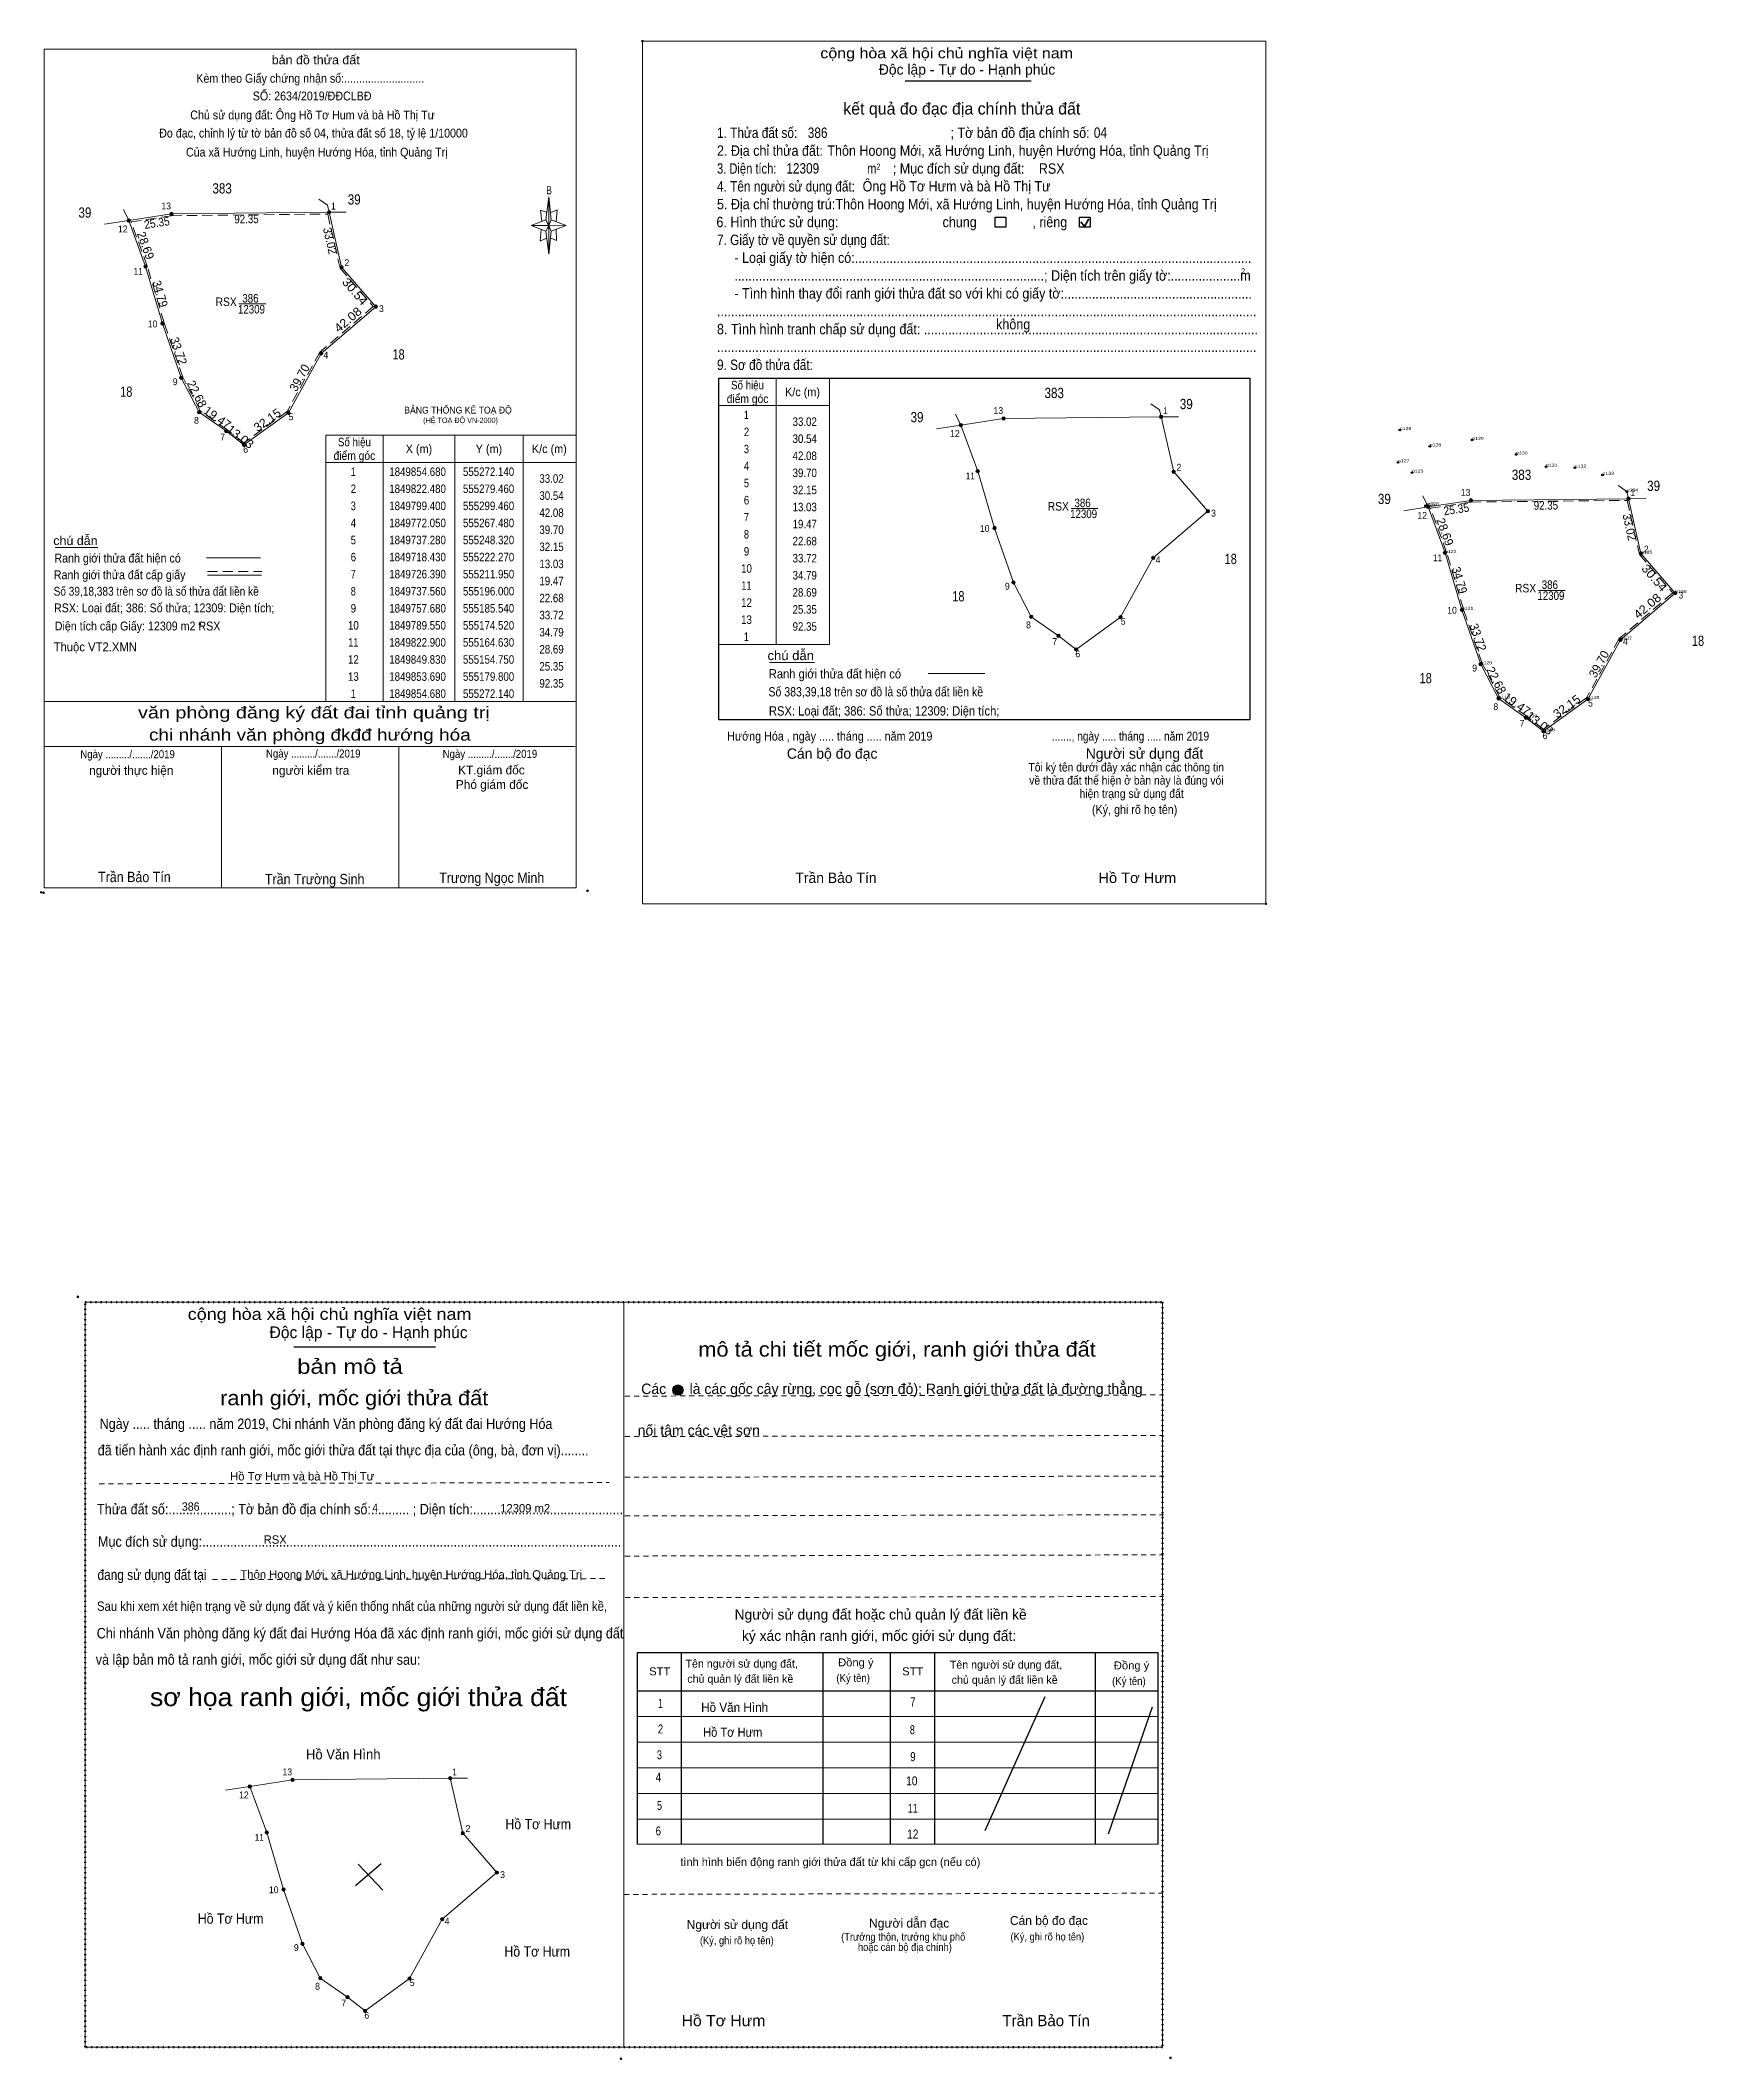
# Model space of a CAD drawing. Header units: metres. Extents: x 554342 to 555316, y 1848940 to 1850123.
import ezdxf
from ezdxf.enums import TextEntityAlignment as Align

# ---------------------------------------------------------------- set-up
doc = ezdxf.new("R2010")
doc.units = ezdxf.units.M
doc.header["$LTSCALE"] = 2
doc.header["$PDMODE"] = 32
doc.header["$PDSIZE"] = 1
for name, pattern in [('DOTTED', [1.5, 0.3, -1.2]), ('MEDIUM_DASHED', [4.5, 3, -1.5]), ('SHORT_DASHED', [2.7, 1.5, -1.2])]:
    doc.linetypes.add(name, pattern=pattern)
for name, color, linetype, lineweight in [('1', 7, 'SHORT_DASHED', 13), ('10', 7, 'Continuous', 13), ('13', 7, 'Continuous', 13), ('2', 7, 'Continuous', 13), ('63', 7, 'Continuous', 13)]:
    doc.layers.add(name, color=color, linetype=linetype, lineweight=lineweight)
for name, color, linetype in [('12', 7, 'Continuous'), ('16', 7, 'Continuous'), ('7', 7, 'Continuous')]:
    doc.layers.add(name, color=color, linetype=linetype)

msp = doc.modelspace()

# ---------------------------------------------------------------- hatches: boundary and pattern name
at = {"layer": '13'}
for points in [[(554394.413, 1850017.595, 1), (554392.413, 1850017.595, 1)], [(554419.463, 1850021.455, 1), (554417.463, 1850021.455, 1)], [(554511.803, 1850022.445, 1), (554509.803, 1850022.445, 1)], [(554404.293, 1849990.665, 1), (554402.293, 1849990.665, 1)], [(554519.123, 1849990.245, 1), (554517.123, 1849990.245, 1)], [(554539.123, 1849967.165, 1), (554537.123, 1849967.165, 1)], [(554414.183, 1849957.315, 1), (554412.183, 1849957.315, 1)], [(554507.143, 1849939.815, 1), (554505.143, 1849939.815, 1)], [(554425.203, 1849925.445, 1), (554423.203, 1849925.445, 1)], [(554435.663, 1849905.325, 1), (554433.663, 1849905.325, 1)], [(554487.983, 1849905.045, 1), (554485.983, 1849905.045, 1)], [(554451.613, 1849894.155, 1), (554449.613, 1849894.155, 1)], [(554881.952, 1849897.77, 1), (554879.952, 1849897.77, 1)], [(554907.002, 1849901.63, 1), (554905.002, 1849901.63, 1)], [(554999.342, 1849902.62, 1), (554997.342, 1849902.62, 1)], [(554461.933, 1849886.195, 1), (554459.933, 1849886.195, 1)], [(554891.832, 1849870.84, 1), (554889.832, 1849870.84, 1)], [(555006.662, 1849870.42, 1), (555004.662, 1849870.42, 1)], [(555026.662, 1849847.34, 1), (555024.662, 1849847.34, 1)], [(555155.75, 1849849.83, 1), (555153.75, 1849849.83, 1)], [(555180.8, 1849853.69, 1), (555178.8, 1849853.69, 1)], [(555273.14, 1849854.68, 1), (555271.14, 1849854.68, 1)], [(554901.722, 1849837.49, 1), (554899.722, 1849837.49, 1)], [(555165.63, 1849822.9, 1), (555163.63, 1849822.9, 1)], [(555280.46, 1849822.48, 1), (555278.46, 1849822.48, 1)], [(554994.682, 1849819.99, 1), (554992.682, 1849819.99, 1)], [(554912.742, 1849805.62, 1), (554910.742, 1849805.62, 1)], [(555300.46, 1849799.4, 1), (555298.46, 1849799.4, 1)], [(555175.52, 1849789.55, 1), (555173.52, 1849789.55, 1)], [(554923.202, 1849785.5, 1), (554921.202, 1849785.5, 1)], [(554975.522, 1849785.22, 1), (554973.522, 1849785.22, 1)], [(554939.152, 1849774.33, 1), (554937.152, 1849774.33, 1)], [(554949.472, 1849766.37, 1), (554947.472, 1849766.37, 1)], [(555268.48, 1849772.05, 1), (555266.48, 1849772.05, 1)], [(555186.54, 1849757.68, 1), (555184.54, 1849757.68, 1)], [(555197, 1849737.56, 1), (555195, 1849737.56, 1)], [(555249.32, 1849737.28, 1), (555247.32, 1849737.28, 1)], [(555212.95, 1849726.39, 1), (555210.95, 1849726.39, 1)], [(555223.27, 1849718.43, 1), (555221.27, 1849718.43, 1)], [(554490.442, 1849104.13, 1), (554488.442, 1849104.13, 1)], [(554582.782, 1849105.12, 1), (554580.782, 1849105.12, 1)], [(554465.392, 1849100.27, 1), (554463.392, 1849100.27, 1)], [(554475.272, 1849073.34, 1), (554473.272, 1849073.34, 1)], [(554590.102, 1849072.92, 1), (554588.102, 1849072.92, 1)], [(554610.102, 1849049.84, 1), (554608.102, 1849049.84, 1)], [(554485.162, 1849039.99, 1), (554483.162, 1849039.99, 1)], [(554578.122, 1849022.49, 1), (554576.122, 1849022.49, 1)], [(554496.182, 1849008.12, 1), (554494.182, 1849008.12, 1)], [(554506.642, 1848988, 1), (554504.642, 1848988, 1)], [(554558.962, 1848987.72, 1), (554556.962, 1848987.72, 1)], [(554522.592, 1848976.83, 1), (554520.592, 1848976.83, 1)], [(554532.912, 1848968.87, 1), (554530.912, 1848968.87, 1)]]:
    msp.add_hatch(color=256, dxfattribs=at).paths.add_polyline_path(points)
at = {"layer": '63'}
msp.add_hatch(color=256, dxfattribs=at).paths.add_polyline_path([(554718.17, 1849332.495, 1), (554712.17, 1849332.495, 1)])

# ---------------------------------------------------------------- linework, layer by layer
at = {"layer": '1'}
for p, q in [((554684.06, 1849328.96), (554999.64, 1849329.64)), ((554684.1, 1849305.22), (554999.66, 1849305.92)), ((554684.12, 1849281.4), (554999.7, 1849282.1)), ((554376.18, 1849277.62), (554674.82, 1849278.28)), ((554684.16, 1849258.76), (554999.72, 1849259.44)), ((554684.18, 1849235.26), (554999.76, 1849235.96)), ((554442.5, 1849221.52), (554674.58, 1849222.04)), ((554684.22, 1849210.9), (554999.78, 1849211.6)), ((554683.62, 1849037.06), (554999.18, 1849037.74))]:
    msp.add_line(p, q, dxfattribs=at)
at = {"layer": '1', "linetype": 'MEDIUM_DASHED'}
for points in [[(554510, 1850021.43), (554517.2, 1849989.77), (554536.71, 1849967.27), (554505.35, 1849940.45), (554486.21, 1849905.72), (554460.95, 1849887.44), (554451.2, 1849894.96), (554435.43, 1849906), (554425.12, 1849925.84), (554414.13, 1849957.62), (554404.24, 1849990.97), (554394.77, 1850016.79), (554418.54, 1850020.45)], [(555271.34, 1849853.67), (555278.54, 1849822.01), (555298.05, 1849799.51), (555266.69, 1849772.69), (555247.55, 1849737.96), (555222.29, 1849719.68), (555212.54, 1849727.2), (555196.77, 1849738.24), (555186.46, 1849758.08), (555175.47, 1849789.86), (555165.58, 1849823.21), (555156.11, 1849849.03), (555179.88, 1849852.69)]]:
    msp.add_lwpolyline(points, close=True, dxfattribs=at)
at = {"layer": '1', "linetype": 'DOTTED', "lineweight": 53}
msp.add_lwpolyline([(554367.96, 1849383.98), (554999.06, 1849383.98), (554999.06, 1848947.5), (554367.96, 1848947.5)], close=True, dxfattribs=at)
at = {"layer": '10'}
for p, q in [((554393.41, 1850017.59), (554379.2, 1850015.4)), ((554510.8, 1850022.44), (554520.87, 1850022.46)), ((554880.95, 1849897.77), (554866.74, 1849895.58)), ((554998.34, 1849902.62), (555008.41, 1849902.64)), ((555154.75, 1849849.83), (555140.54, 1849847.64)), ((555272.14, 1849854.68), (555282.21, 1849854.7)), ((554581.78, 1849105.12), (554591.85, 1849105.14)), ((554464.39, 1849100.27), (554450.18, 1849098.08))]:
    msp.add_line(p, q, dxfattribs=at)
for points in [[(554504.73, 1850030.11), (554509.85, 1850026.61), (554510.8, 1850022.44), (554418.46, 1850021.45), (554393.41, 1850017.59), (554390.37, 1850024.04)], [(554393.41, 1850017.59), (554403.29, 1849990.66), (554413.18, 1849957.31), (554424.2, 1849925.44), (554434.66, 1849905.32), (554450.61, 1849894.15), (554460.93, 1849886.19), (554486.98, 1849905.04), (554506.14, 1849939.81), (554538.12, 1849967.16), (554518.12, 1849990.24), (554510.8, 1850022.44)], [(554992.27, 1849910.29), (554997.39, 1849906.79), (554998.34, 1849902.62), (554906, 1849901.63), (554880.95, 1849897.77), (554877.91, 1849904.22)], [(554880.95, 1849897.77), (554890.83, 1849870.84), (554900.72, 1849837.49), (554911.74, 1849805.62), (554922.2, 1849785.5), (554938.15, 1849774.33), (554948.47, 1849766.37), (554974.52, 1849785.22), (554993.68, 1849819.99), (555025.66, 1849847.34), (555005.66, 1849870.42), (554998.34, 1849902.62)], [(555266.07, 1849862.35), (555271.19, 1849858.85), (555272.14, 1849854.68), (555179.8, 1849853.69), (555154.75, 1849849.83), (555151.71, 1849856.28)], [(555154.75, 1849849.83), (555164.63, 1849822.9), (555174.52, 1849789.55), (555185.54, 1849757.68), (555196, 1849737.56), (555211.95, 1849726.39), (555222.27, 1849718.43), (555248.32, 1849737.28), (555267.48, 1849772.05), (555299.46, 1849799.4), (555279.46, 1849822.48), (555272.14, 1849854.68)], [(554581.78, 1849105.12), (554489.44, 1849104.13), (554464.39, 1849100.27)], [(554464.39, 1849100.27), (554474.27, 1849073.34), (554484.16, 1849039.99), (554495.18, 1849008.12), (554505.64, 1848988), (554521.59, 1848976.83), (554531.91, 1848968.87), (554557.96, 1848987.72), (554577.12, 1849022.49), (554609.1, 1849049.84), (554589.1, 1849072.92), (554581.78, 1849105.12)]]:
    msp.add_lwpolyline(points, dxfattribs=at)
at = {"layer": '13'}
for p, q in [((554458.02, 1849968.74), (554473.71, 1849968.74)), ((554945.56, 1849848.92), (554961.25, 1849848.92)), ((555219.36, 1849800.98), (555235.05, 1849800.98))]:
    msp.add_line(p, q, dxfattribs=at)
for centre in [(554393.413, 1850017.595), (554418.463, 1850021.455), (554510.803, 1850022.445), (554403.293, 1849990.665), (554518.123, 1849990.245), (554538.123, 1849967.165), (554413.183, 1849957.315), (554506.143, 1849939.815), (554424.203, 1849925.445), (554434.663, 1849905.325), (554486.983, 1849905.045), (554450.613, 1849894.155), (554880.952, 1849897.77), (554906.002, 1849901.63), (554998.342, 1849902.62), (554460.933, 1849886.195), (554890.832, 1849870.84), (555005.662, 1849870.42), (555025.662, 1849847.34), (555154.75, 1849849.83), (555179.8, 1849853.69), (555272.14, 1849854.68), (554900.722, 1849837.49), (555164.63, 1849822.9), (555279.46, 1849822.48), (554993.682, 1849819.99), (554911.742, 1849805.62), (555299.46, 1849799.4), (555174.52, 1849789.55), (554922.202, 1849785.5), (554974.522, 1849785.22), (554938.152, 1849774.33), (554948.472, 1849766.37), (555267.48, 1849772.05), (555185.54, 1849757.68), (555196, 1849737.56), (555248.32, 1849737.28), (555211.95, 1849726.39), (555222.27, 1849718.43), (554489.442, 1849104.13), (554581.782, 1849105.12), (554464.392, 1849100.27), (554474.272, 1849073.34), (554589.102, 1849072.92), (554609.102, 1849049.84), (554484.162, 1849039.99), (554577.122, 1849022.49), (554495.182, 1849008.12), (554505.642, 1848988), (554557.962, 1848987.72), (554521.592, 1848976.83), (554531.912, 1848968.87)]:
    msp.add_circle(centre, 1, dxfattribs=at)
at = {"layer": '2', "lineweight": 25}
for p, q in [((554848.28, 1850099.47), (554922.15, 1850099.47)), ((554739.2, 1849925.23), (555050.22, 1849925.23)), ((555050.22, 1849925.23), (555050.22, 1849725.03)), ((554490.24, 1849357.78), (554573.2, 1849357.78)), ((554717.15, 1849178.63), (554717.15, 1849066.55)), ((554800.18, 1849178.63), (554800.18, 1849066.55)), ((554839.47, 1849178.63), (554839.47, 1849066.55)), ((554865.46, 1849178.63), (554865.46, 1849066.55)), ((554959.68, 1849178.33), (554959.68, 1849066.55)), ((554691.33, 1849156.35), (554996.56, 1849156.35)), ((554541.38, 1849055.01), (554526.28, 1849041.98)), ((554527.76, 1849054.71), (554542.26, 1849039.61))]:
    msp.add_line(p, q, dxfattribs=at)
at = {"layer": '2'}
for p, q in [((554637.89, 1850018.08), (554639.61, 1850031.58)), ((554637.89, 1850011.48), (554629.21, 1850014.62)), ((554640.99, 1850018.08), (554649.67, 1850014.62)), ((554643.77, 1850012.54), (554644.11, 1850005.94)), ((554640.99, 1850011.48), (554639.61, 1849997.98)), ((554644.11, 1850005.94), (554640.65, 1850007.32)), ((554772.8, 1849769.23), (554772.8, 1849925.23)), ((554350.29, 1849826.1), (554375.39, 1849826.1)), ((554438.99, 1849820.06), (554470.67, 1849820.06)), ((554439.49, 1849809.9), (554471.15, 1849809.9)), ((554768.84, 1849758.64), (554795.12, 1849758.64)), ((554861.76, 1849752.32), (554894.94, 1849752.32)), ((554343.79, 1849735.88), (554655.65, 1849735.88)), ((554343.79, 1849709.54), (554654.95, 1849709.54)), ((554343.79, 1849709.54), (554654.95, 1849709.54)), ((554343.79, 1849709.54), (554654.95, 1849709.54)), ((554447.75, 1849626.74), (554447.75, 1849709.54)), ((554551.69, 1849626.74), (554551.69, 1849709.54)), ((554691.33, 1849141.3), (554996.56, 1849141.3)), ((554691.33, 1849126.25), (554996.56, 1849126.25)), ((554691.33, 1849111.2), (554996.56, 1849111.2)), ((554691.33, 1849096.15), (554996.56, 1849096.15)), ((554691.33, 1849081.1), (554996.56, 1849081.1)), ((554691.33, 1849066.55), (554996.56, 1849066.55))]:
    msp.add_line(p, q, dxfattribs=at)
at = {"layer": '2', "lineweight": 35}
for p, q in [((554951.32, 1850016.89), (554953.39, 1850014.19)), ((554953.39, 1850014.19), (554955.93, 1850018.71))]:
    msp.add_line(p, q, dxfattribs=at)
at = {"layer": '2', "linetype": 'MEDIUM_DASHED'}
msp.add_line((554439.49, 1849812.08), (554471.35, 1849812.08), dxfattribs=at)
at = {"layer": '2'}
for points in [[(554694.4, 1850122.65), (555059.73, 1850122.65), (555059.73, 1849617.35), (554694.4, 1849617.35)], [(554343.79, 1850118.08), (554655.65, 1850118.08), (554655.65, 1849626.74), (554343.79, 1849626.74)], [(554639.61, 1850031.58), (554640.99, 1850018.08), (554639.61, 1850014.62)], [(554639.61, 1850014.62), (554629.21, 1850014.62), (554637.89, 1850018.08), (554640.99, 1850011.48), (554649.67, 1850014.62), (554639.61, 1850014.94)], [(554639.61, 1850014.62), (554639.61, 1849997.98), (554637.89, 1850011.48)]]:
    msp.add_lwpolyline(points, close=True, dxfattribs=at)
for points in [[(554639.61, 1850014.62), (554637.89, 1850018.08), (554629.21, 1850014.62)], [(554635.11, 1850012.54), (554634.41, 1850005.6), (554638.21, 1850007.32)], [(554638.57, 1850022.24), (554634.75, 1850023.62), (554635.45, 1850017.02)], [(554639.61, 1850014.62), (554640.99, 1850011.48), (554649.67, 1850014.62)], [(554640.65, 1850022.24), (554644.45, 1850023.96), (554643.77, 1850017.02)], [(554655.65, 1849626.74), (554343.79, 1849626.74), (554343.79, 1849709.54)], [(554367.96, 1848947.51), (554367.95, 1848947.51), (554367.95, 1849383.97), (554683.51, 1849383.97), (554683.51, 1849383.96)], [(554683.51, 1849383.96), (554683.51, 1848947.51), (554367.96, 1848947.51)], [(554683.52, 1849383.96), (554999.08, 1849383.96), (554999.08, 1848947.5), (554999.07, 1848947.5)], [(554999.07, 1848947.5), (554683.52, 1848947.5), (554683.52, 1849383.96)], [(554683.52, 1849383.96), (554999.08, 1849383.96), (554999.08, 1848947.5)], [(554999.07, 1848947.5), (554683.52, 1848947.5), (554683.52, 1849383.96)]]:
    msp.add_lwpolyline(points, dxfattribs=at)
at = {"layer": '2', "lineweight": 25}
for points in [[(554901.14, 1850019.59), (554907.41, 1850019.59), (554907.41, 1850013.74), (554901.14, 1850013.74)], [(554950.5, 1850019.59), (554956.78, 1850019.59), (554956.78, 1850013.74), (554950.5, 1850013.74)]]:
    msp.add_lwpolyline(points, close=True, dxfattribs=at)
for points in [[(555050.22, 1849725.03), (554739.2, 1849725.03), (554739.2, 1849925.23)], [(554996.56, 1849066.55), (554996.56, 1849178.63), (554691.33, 1849178.63), (554691.33, 1849066.55)]]:
    msp.add_lwpolyline(points, dxfattribs=at)
at = {"layer": '2'}
for p in [(554694.4, 1850122.65), (554435.13, 1849781.13), (554342.15, 1849624.06), (554343.55, 1849623.82), (554662.25, 1849625), (555059.73, 1849617.35), (554363.65, 1849387.11), (554681.82, 1848940.77), (555003.77, 1848941.3)]:
    msp.add_point(p, dxfattribs=at)
at = {"layer": '63'}
for p, q in [((554542.45, 1849891.88), (554542.45, 1849735.88)), ((554584.45, 1849891.88), (554584.45, 1849735.88)), ((554624.45, 1849891.88), (554624.45, 1849735.88)), ((554508.85, 1849875.88), (554655.65, 1849875.88))]:
    msp.add_line(p, q, dxfattribs=at)
at = {"layer": '63', "lineweight": 25}
for p, q in [((554930.16, 1849152.72), (554894.94, 1849074.32)), ((554993.14, 1849146.76), (554967.35, 1849072.33))]:
    msp.add_line(p, q, dxfattribs=at)
at = {"layer": '63'}
for points in [[(554772.8, 1849769.23), (554739.2, 1849769.23), (554739.2, 1849925.23), (554772.8, 1849925.23)], [(554772.8, 1849925.23), (554804, 1849925.23), (554804, 1849769.23), (554772.8, 1849769.23)], [(554739.2, 1849909.23), (554772.8, 1849909.23), (554804, 1849909.23)]]:
    msp.add_lwpolyline(points, dxfattribs=at)
msp.add_lwpolyline([(554508.85, 1849891.88), (554655.65, 1849891.88), (554655.65, 1849735.88), (554508.85, 1849735.88)], close=True, dxfattribs=at)
at = {"layer": '63', "lineweight": 25}
msp.add_circle((554715.17, 1849332.495), 3, dxfattribs=at)
at = {"layer": '7'}
for p in [(555138.16, 1849894.92), (555155.69, 1849885.32), (555180.6, 1849889.09), (555137.06, 1849875.91), (555206.31, 1849880.58), (555223.84, 1849873.43), (555240.71, 1849872.84), (555145.3, 1849869.91), (555256.92, 1849868.62), (555271.19, 1849858.85), (555153.25, 1849850.48), (555154.42, 1849850.72), (555164.63, 1849822.9), (555279.46, 1849822.48), (555299.46, 1849799.4), (555174.52, 1849789.55), (555267.48, 1849772.05), (555185.54, 1849757.68), (555196, 1849737.56), (555248.32, 1849737.28), (555211.95, 1849726.39), (555222.27, 1849718.43)]:
    msp.add_point(p, dxfattribs=at)

# ---------------------------------------------------------------- texts
at = {"layer": '1'}
for s, height, width, p in [('39', 6, 0.85, (554367.75, 1850019.29)), ('39', 6, 0.85, (554525.52, 1850026.97)), ('12309', 5, 0.85, (554465.33, 1849963.14)), ('18', 6, 0.8, (554551.52, 1849936.21)), ('18', 6, 0.8, (554391.98, 1849914.34)), ('39', 6, 0.85, (555013.06, 1849907.14)), ('39', 6, 0.85, (554855.29, 1849899.46)), ('39', 6, 0.85, (555286.86, 1849859.21)), ('12309', 5, 0.85, (554952.87, 1849843.31)), ('39', 6, 0.85, (555129.09, 1849851.53)), ('18', 6, 0.8, (555039.06, 1849816.38)), ('18', 6, 0.8, (554879.52, 1849794.51)), ('12309', 5, 0.85, (555226.67, 1849795.38)), ('18', 6, 0.8, (555312.86, 1849768.45)), ('18', 6, 0.8, (555153.32, 1849746.58))]:
    msp.add_text(s, height=height, dxfattribs=dict(at, width=width)).set_placement(p, align=Align.CENTER)
at = {"layer": '10'}
for s, width, p in [('Hồ Văn Hình', 0.95, (554748.425, 1849143.93)), ('Hồ Tơ Hưm', 0.9, (554747.29, 1849129.38))]:
    msp.add_text(s, height=5.4, dxfattribs=dict(at, width=width)).set_placement(p, align=Align.CENTER)
at = {"layer": '12', "width": 1.25}
for s, p in [('p126', (555138.16, 1849894.92)), ('p128', (555155.69, 1849885.32)), ('p129', (555180.6, 1849889.09)), ('p130', (555206.31, 1849880.58)), ('p127', (555137.06, 1849875.91)), ('p125', (555145.3, 1849869.91)), ('p131', (555223.84, 1849873.43)), ('p132', (555240.71, 1849872.84)), ('p133', (555256.92, 1849868.62)), ('p134', (555271.19, 1849858.85)), ('p124', (555153.25, 1849850.48)), ('p123', (555154.42, 1849850.72)), ('p122', (555164.63, 1849822.9)), ('p135', (555279.46, 1849822.48)), ('p136', (555299.46, 1849799.4)), ('p121', (555174.52, 1849789.55)), ('p137', (555267.48, 1849772.05)), ('p120', (555185.54, 1849757.68)), ('p119', (555196, 1849737.56)), ('p138', (555248.32, 1849737.28)), ('p139', (555211.95, 1849726.39)), ('p118', (555222.27, 1849718.43))]:
    msp.add_text(s, height=1.8, dxfattribs=at).set_placement(p)
at = {"layer": '13'}
for s, height, width, p in [('383', 6, 0.85, (554448.125, 1850033.45)), ('RSX', 5, 0.9, (554450.51, 1849967.53)), ('386', 5, 0.85, (554464.73, 1849969.56)), ('383', 6, 0.85, (554935.665, 1849913.62)), ('383', 6, 0.85, (555209.465, 1849865.69)), ('RSX', 5, 0.9, (554938.05, 1849847.7)), ('386', 5, 0.85, (554952.27, 1849849.73)), ('RSX', 5, 0.9, (555211.85, 1849799.77)), ('386', 5, 0.85, (555226.07, 1849801.8)), ('Hồ Văn Hình', 6, 0.95, (554519.11, 1849116.12)), ('Hồ Tơ Hưm', 6, 0.9, (554633.345, 1849075.26)), ('Hồ Tơ Hưm', 6, 0.9, (554453.105, 1849019.87)), ('Hồ Tơ Hưm', 6, 0.9, (554632.755, 1849000.63))]:
    msp.add_text(s, height=height, dxfattribs=dict(at, width=width)).set_placement(p, align=Align.CENTER)
at = {"layer": '16'}
for s, height, width, p in [('Ngày ..... tháng ..... năm 2019, Chi nhánh Văn phòng đăng ký đất đai Hướng Hóa', 6.12, 0.9, (554376.38, 1849309.7)), (' đã tiến hành xác định ranh giới, mốc giới thửa đất tại thực địa của (ông, bà, đơn vị)........', 6.12, 0.9, (554373.2, 1849294.22)), ('Thửa đất số:..................; Tờ bản đồ địa chính số:........... ; Diện tích:...........................................', 6.12, 0.9, (554374.86, 1849259.68)), ('Mục đích sử dụng:........................................................................................................................', 6.12, 0.9, (554375.42, 1849240.7)), ('đang sử dụng đất tại', 6.12, 0.85, (554375.12, 1849221.26)), ('Sau khi xem xét hiện trạng về sử dụng đất và ý kiến thống nhất của những người sử dụng đất liền kề,', 5.508, 0.9, (554374.82, 1849203.16)), ('Chi nhánh Văn phòng đăng ký đất đai Hướng Hóa đã xác định ranh giới, mốc giới sử dụng đất', 6.12, 0.9, (554374.68, 1849187)), (' và lập bản mô tả ranh giới, mốc giới sử dụng đất như sau:', 6.12, 0.9, (554372.04, 1849171.58))]:
    msp.add_text(s, height=height, dxfattribs=dict(at, width=width)).set_placement(p)
at = {"layer": '2'}
for s, height, width, p in [('cộng hòa xã hội chủ nghĩa việt nam', 6.098, 1.15, (554798.62, 1850112.66)), ('1. Thửa đất số:', 6.098, 0.85, (554738.08, 1850066)), ('386', 6.1, 0.85, (554791.26, 1850066)), ('; Tờ bản đồ địa chính số:', 6.098, 0.9, (554874.9, 1850066)), ('04', 6.1, 0.85, (554958.88, 1850066.06)), ('2. Địa chỉ thửa đất:', 6.098, 0.9, (554738.08, 1850055.52)), ('Thôn Hoong Mới, xã Hướng Linh, huyện Hướng Hóa, tỉnh Quảng Trị', 6.1, 0.9, (554802.74, 1850055.52)), ('3. Diện tích:', 6.098, 0.8, (554738.08, 1850045.08)), ('12309', 6.1, 0.85, (554778.68, 1850045.12)), ('m', 6.098, 0.8, (554826.02, 1850045.08)), ('2', 3.484, 0.8, (554831.48, 1850047.5)), ('; Mục đích sử dụng đất:', 6.098, 0.9, (554841.1, 1850045.08)), ('RSX', 6.1, 0.9, (554926.64, 1850045.02)), ('4. Tên người sử dụng đất:', 6.098, 0.85, (554738.08, 1850034.62)), ('Ông Hồ Tơ Hưm và bà Hồ Thị Tư', 6.1, 0.9, (554823.4, 1850034.66)), ('5. Địa chỉ thường trú:', 6.098, 0.9, (554738.08, 1850024.18)), ('Thôn Hoong Mới, xã Hướng Linh, huyện Hướng Hóa, tỉnh Quảng Trị', 6.1, 0.9, (554807.48, 1850024.14)), ('6. Hình thức sử dụng:', 6.098, 0.9, (554737.74, 1850013.72)), ('chung                , riêng', 6.098, 0.9, (554870.26, 1850013.72)), ('7. Giấy tờ về quyền sử dụng đất:', 6.098, 0.85, (554738.08, 1850003.26)), ('     - Loại giấy tờ hiện có:..................................................................................................................', 6.098, 0.9, (554738.08, 1849992.8)), ('     .........................................................................................; Diện tích trên giấy tờ:....................m', 6.098, 0.9, (554738.08, 1849982.36)), ('2', 3.484, 0.8, (555045.12, 1849986.2)), ('     - Tình hình thay đổi ranh giới thửa đất so với khi có giấy tờ:......................................................', 6.098, 0.9, (554738.08, 1849971.9)), ('8. Tình hình tranh chấp sử dụng đất: ................................................................................................', 6.098, 0.9, (554738.08, 1849950.98)), ('...........................................................................................................................................................', 6.098, 0.9, (554738.08, 1849961.46)), ('không', 6.098, 0.9, (554901.62, 1849953.84)), ('9. Sơ đồ thửa đất:', 6.098, 0.85, (554738.08, 1849930.08)), ('...........................................................................................................................................................', 6.098, 0.9, (554738.08, 1849940.54)), ('BẢNG THỐNG KÊ TOẠ ĐỘ ', 3.985, 0.95, (554554.85, 1849904.56)), ('(HỆ TOẠ ĐỘ VN-2000)', 3.222, 0.9, (554565.93, 1849898.96)), ('chú dẫn', 5.197, 1.05, (554349.2, 1849827.5)), ('Ranh giới thửa đất cấp giấy', 5.197, 0.9, (554349.52, 1849807.5)), ('Ranh giới thửa đất hiện có ', 5.197, 0.9, (554349.88, 1849817.26)), ('Số 39,18,383 trên sơ đồ là số thửa đất liền kề', 5.2, 0.85, (554349.4, 1849797.84)), ('RSX: Loại đất; 386: Số thửa; 12309: Diện tích;', 5.2, 0.9, (554349.62, 1849788.1)), ('Diện tích cấp Giấy: 12309 m2 RSX', 5.2, 0.9, (554350.08, 1849777.48)), ('Thuộc VT2.XMN', 5.2, 0.95, (554349.4, 1849765.26)), ('chú dẫn', 5.445, 1.05, (554767.69, 1849760.09)), ('Ranh giới thửa đất hiện có ', 5.445, 0.9, (554768.41, 1849749.37)), ('Số 383,39,18 trên sơ đồ là số thửa đất liền kề', 5.44, 0.85, (554768.23, 1849738.83)), ('RSX: Loại đất; 386: Số thửa; 12309: Diện tích;', 5.44, 0.9, (554768.49, 1849727.65)), ('Hướng Hóa , ngày ..... tháng ..... năm 2019', 5.227, 0.9, (554744.04, 1849712.96)), ('......., ngày ..... tháng ..... năm 2019', 5.227, 0.85, (554934.28, 1849712.96)), ('(Ký, ghi rõ họ tên)', 5.227, 0.9, (554957.78, 1849669.96)), ('Hồ Tơ Hưm', 6.1, 1.05, (554961.56, 1849629.52)), ('cộng hòa xã hội chủ nghĩa việt nam', 6.847, 1.15, (554427.98, 1849373.62)), ('386', 4.92, 0.95, (554424.51, 1849261.8)), ('4', 4.92, 0.9, (554536.16, 1849261.06)), ('Đồng ý', 4.666, 1.05, (554809.04, 1849170.64)), ('Đồng ý', 4.666, 1.05, (554970.6, 1849168.88)), ('STT', 4.666, 1.05, (554698.32, 1849165.4)), ('(Ký tên)', 4.666, 0.9, (554808.02, 1849161.5)), ('STT', 4.666, 1.05, (554846.58, 1849165.4)), ('(Ký tên)', 4.666, 0.9, (554969.58, 1849159.72)), ('(Ký, ghi rõ họ tên)', 4.515, 0.9, (554728.08, 1849007.84)), ('(Ký, ghi rõ họ tên)', 4.515, 0.9, (554910.06, 1849010.06)), ('Hồ Tơ Hưm', 6.562, 1.05, (554717.35, 1848959.86))]:
    msp.add_text(s, height=height, dxfattribs=dict(at, width=width)).set_placement(p)
for s, height, width, p in [('bản đồ thửa đất', 5.197, 1.05, (554502.98, 1850109.14)), ('Kèm theo Giấy chứng nhận số:...........................', 5.197, 0.9, (554499.78, 1850098.34)), ('Chủ sử dụng đất: Ông Hồ Tơ Hum và bà Hồ Thị Tư', 5.2, 0.9, (554501.1, 1850076.86)), ('SỐ: 2634/2019/ĐĐCLBĐ', 5.2, 0.9, (554500.885, 1850087.98)), ('Đo đạc, chỉnh lý từ tờ bản đồ số 04, thửa đất số 18, tỷ lệ 1/10000 ', 5.2, 0.9, (554502.545, 1850066.24)), ('Của xã Hướng Linh, huyện Hướng Hóa, tỉnh Quảng Trị', 5.2, 0.9, (554503.6, 1850055.1)), ('B', 4.773, 0.75, (554639.69, 1850032.96)), ('văn phòng đăng ký đất đai tỉnh quảng trị', 6.93, 1.25, (554501.92, 1849725.96)), ('chi nhánh văn phòng đkđđ hướng hóa', 6.93, 1.2, (554499.54, 1849712.94)), ('Ngày ........./......./2019', 4.678, 0.9, (554392.73, 1849702.66)), ('Ngày ........./......./2019', 4.678, 0.9, (554501.53, 1849703.04)), ('Ngày ........./......./2019', 4.678, 0.9, (554605.05, 1849702.86)), ('Tôi ký tên dưới đây xác nhận các thông tin', 5.038, 0.9, (554977.84, 1849694.86)), ('về thửa đất thể hiện ở bản này là đúng vói', 5.038, 0.9, (554977.96, 1849687.16)), ('hiện trạng sử dụng đất', 5.038, 0.9, (554981.02, 1849679.42)), ('Trần Bảo Tín', 6.06, 0.9, (554396.73, 1849630.06)), ('Trần Trường Sinh', 6.06, 0.9, (554502.37, 1849628.82)), ('Trương Ngọc Minh', 6.06, 0.9, (554606.11, 1849629.6)), ('bản mô tả', 8.669, 1.2, (554523.07, 1849342)), ('mô tả chi tiết mốc giới, ranh giới thửa đất', 8.668, 1.1, (554843.595, 1849352.08)), ('ranh giới, mốc giới thửa đất', 8.669, 1.1, (554525.52, 1849323.58)), ('sơ họa ranh giới, mốc giới thửa đất', 10.58, 1.1, (554528.04, 1849147.36)), ('1', 5.268, 0.7, (554704.935, 1849146.34)), ('7', 5.28, 0.75, (554852.85, 1849147.12)), ('2', 5.268, 0.8, (554704.97, 1849131.32)), ('8', 5.28, 0.75, (554852.55, 1849130.86)), ('3', 5.268, 0.75, (554704.365, 1849116.2)), ('9', 5.28, 0.8, (554852.845, 1849115.14)), ('4', 5.268, 0.8, (554703.785, 1849103.06)), ('10', 5.28, 0.85, (554852.22, 1849100.9)), ('5', 5.268, 0.75, (554704.405, 1849086.52)), ('11', 5.28, 0.75, (554852.78, 1849084.9)), ('6', 5.268, 0.8, (554703.71, 1849071.62)), ('12', 5.28, 0.85, (554852.765, 1849069.76)), ('(Trưởng thôn, trưởng khu phố', 4.515, 0.9, (554847.185, 1849009.96)), ('hoặc cán bộ địa chính)', 4.515, 0.9, (554848.185, 1849003.94))]:
    msp.add_text(s, height=height, dxfattribs=dict(at, width=width)).set_placement(p, align=Align.CENTER)
for s, height, p in [('Độc lập - Tự do - Hạnh phúc', 6.098, (554832.88, 1850103.06)), ('Cán bộ đo đạc', 6.098, (554779.04, 1849702.32)), ('Người sử dụng đất', 6.098, (554954.14, 1849702.32)), ('Trần Bảo Tín', 6.1, (554784, 1849629.52)), ('Độc lập - Tự do - Hạnh phúc', 6.847, (554475.92, 1849362.92)), ('Các      là các gốc cây rừng, cọc gỗ (sơn đỏ); Ranh giới thửa đất là đường thẳng ', 6.15, (554693.7, 1849330.15)), ('nối tâm các vệt sơn', 6.15, (554691.59, 1849305.82)), ('Hồ Tơ Hưm và bà Hồ Thị Tư', 4.92, (554452.84, 1849279.54)), ('12309 m2', 4.92, (554611.07, 1849260.81)), ('RSX', 4.92, (554472.47, 1849242.46)), ('Thôn Hoong Mới, xã Hướng Linh, huyện Hướng Hóa, tỉnh Quảng Trị', 4.92, (554458.86, 1849222.04)), ('Người sử dụng đất hoặc chủ quản lý đất liền kề ', 6.06, (554748.38, 1849198.06)), ('ký xác nhận ranh giới, mốc giới sử dụng đất:', 6.06, (554752.7, 1849185.58)), ('Tên người sử dụng đất,', 4.666, (554719.62, 1849169.92)), ('Tên người sử dụng đất,', 4.666, (554874.5, 1849169.32)), ('chủ quản lý đất liền kề', 4.666, (554720.7, 1849161.04)), ('chủ quản lý đất liền kề', 4.666, (554875.58, 1849160.44)), ('tình hình biến động ranh giới thửa đất từ khi cấp gcn (nếu có)', 4.816, (554716.62, 1849053.7)), ('Người sử dụng đất', 5.268, (554720.3, 1849016.74)), ('Người dẫn đạc', 5.28, (554827.14, 1849017.58)), ('Cán bộ đo đạc', 5.256, (554909.72, 1849019.14)), ('Trần Bảo Tín', 6.562, (554905.32, 1848959.86))]:
    msp.add_text(s, height=height, dxfattribs=at).set_placement(p)
for s, height, p in [('kết quả đo đạc địa chính thửa đất', 6.97, (554881.51, 1850079.72)), ('người thực hiện', 5.197, (554394.9, 1849692.9)), ('người kiểm tra', 5.197, (554500.1, 1849692.94)), ('KT.giám đốc', 5.2, (554605.91, 1849693.16)), ('Phó giám đốc', 5.2, (554606.31, 1849684.64))]:
    msp.add_text(s, height=height, dxfattribs=at).set_placement(p, align=Align.CENTER)
at = {"layer": '63'}
for s, height, width, p in [(' 13', 4, 0.95, (554418.18, 1850024.14)), (' 1', 4, 0.9, (554514.64, 1850024.06)), (' 12', 4, 0.95, (554392.76, 1850010.68)), (' 11', 4, 0.9, (554401.63, 1849985.83)), (' 2', 4, 0.95, (554522.62, 1849990.92)), (' 3', 4, 0.95, (554542.87, 1849963.99)), (' 10', 4, 0.95, (554410.22, 1849955.07)), (' 4', 4, 0.95, (554510.34, 1849936.77)), (' 9', 4, 0.95, (554422.05, 1849921.2)), (' 13', 4, 0.95, (554905.72, 1849904.31)), (' 1', 4, 0.9, (555002.18, 1849904.23)), (' 8', 4, 0.95, (554434.47, 1849898.57)), (' 5', 4, 0.95, (554489.93, 1849900.66)), ('33.02', 5, 0.85, (554796.59, 1849897.31)), (' 12', 4, 0.95, (554880.3, 1849890.85)), (' 7', 4, 0.95, (554449.85, 1849888.81)), (' 6', 4, 0.95, (554463.31, 1849881.57)), ('42.08', 5, 0.85, (554796.59, 1849877.31)), ('30.54', 5, 0.85, (554796.59, 1849887.31)), ('39.70', 5, 0.85, (554796.59, 1849867.31)), (' 2', 4, 0.95, (555010.16, 1849871.09)), ('33.02', 5, 0.85, (554648.25, 1849863.98)), ('30.54', 5, 0.85, (554648.25, 1849853.98)), ('32.15', 5, 0.85, (554796.59, 1849857.31)), (' 11', 4, 0.9, (554889.17, 1849866)), (' 13', 4, 0.95, (555179.52, 1849856.38)), (' 1', 4, 0.9, (555275.98, 1849856.3)), ('42.08', 5, 0.85, (554648.25, 1849843.98)), ('13.03', 5, 0.85, (554796.59, 1849847.31)), (' 3', 4, 0.95, (555030.41, 1849844.16)), (' 12', 4, 0.95, (555154.1, 1849842.92)), ('39.70', 5, 0.85, (554648.25, 1849833.98)), ('19.47', 5, 0.85, (554796.59, 1849837.31)), (' 10', 4, 0.95, (554897.76, 1849835.24)), ('32.15', 5, 0.85, (554648.25, 1849823.98)), ('22.68', 5, 0.85, (554796.59, 1849827.31)), (' 2', 4, 0.95, (555283.96, 1849823.16)), ('13.03', 5, 0.85, (554648.25, 1849813.98)), ('33.72', 5, 0.85, (554796.59, 1849817.31)), ('34.79', 5, 0.85, (554796.59, 1849807.31)), (' 4', 4, 0.95, (554997.88, 1849816.94)), (' 11', 4, 0.9, (555162.97, 1849818.07)), ('19.47', 5, 0.85, (554648.25, 1849803.98)), ('28.69', 5, 0.85, (554796.59, 1849797.31)), (' 9', 4, 0.95, (554909.59, 1849801.37)), (' 3', 4, 0.95, (555304.21, 1849796.23)), ('33.72', 5, 0.85, (554648.25, 1849783.98)), ('22.68', 5, 0.85, (554648.25, 1849793.98)), ('25.35', 5, 0.85, (554796.59, 1849787.31)), (' 10', 4, 0.95, (555171.56, 1849787.31)), ('34.79', 5, 0.85, (554648.25, 1849773.98)), ('92.35', 5, 0.85, (554796.59, 1849777.31)), (' 8', 4, 0.95, (554922.01, 1849778.74)), (' 5', 4, 0.95, (554977.47, 1849780.83)), ('28.69', 5, 0.85, (554648.25, 1849763.98)), (' 7', 4, 0.95, (554937.39, 1849768.98)), (' 6', 4, 0.95, (554950.85, 1849761.74)), (' 4', 4, 0.95, (555271.68, 1849769.01)), ('25.35', 5, 0.85, (554648.25, 1849753.98)), (' 9', 4, 0.95, (555183.39, 1849753.44)), ('92.35', 5, 0.85, (554648.25, 1849743.98)), (' 8', 4, 0.95, (555195.81, 1849730.81)), (' 5', 4, 0.95, (555251.27, 1849732.9)), (' 7', 4, 0.95, (555211.19, 1849721.05)), (' 6', 4, 0.95, (555224.65, 1849713.81)), (' 13', 4, 0.95, (554489.16, 1849106.81)), (' 1', 4, 0.9, (554585.62, 1849106.73)), (' 12', 4, 0.95, (554463.74, 1849093.35)), (' 11', 4, 0.9, (554472.61, 1849068.5)), (' 2', 4, 0.95, (554593.6, 1849073.59)), (' 3', 4, 0.95, (554613.85, 1849046.66)), (' 10', 4, 0.95, (554481.2, 1849037.74)), (' 4', 4, 0.95, (554581.32, 1849019.44)), (' 9', 4, 0.95, (554493.03, 1849003.87)), (' 8', 4, 0.95, (554505.45, 1848981.24)), (' 5', 4, 0.95, (554560.91, 1848983.33)), (' 7', 4, 0.95, (554520.83, 1848971.48)), (' 6', 4, 0.95, (554534.29, 1848964.24))]:
    msp.add_text(s, height=height, dxfattribs=dict(at, width=width)).set_placement(p, align=Align.RIGHT)
for s, rotation, width, p in [('25.35', 8.76, 0.9, (554410.304, 1850013.812)), ('92.35', 0.614, 0.85, (554462.433, 1850016.017)), ('33.02', 282.807, 0.95, (554508.966, 1850005.264)), ('34.79', 286.518, 0.95, (554409.467, 1849973.996)), ('30.54', 310.911, 1.1, (554524.071, 1849974.387)), ('42.08', 40.538, 1.1, (554523.45, 1849957.675)), ('19.47', 324.996, 1.05, (554443.926, 1849900.137)), ('32.15', 35.89, 1.05, (554476.069, 1849898.747)), ('13.03', 322.356, 1.05, (554457.293, 1849888.997)), ('25.35', 8.76, 0.9, (555171.639, 1849846.051)), ('92.35', 0.614, 0.85, (555223.768, 1849848.257)), ('33.02', 282.807, 0.95, (555270.306, 1849837.504)), ('34.79', 286.518, 0.95, (555170.807, 1849806.236)), ('30.54', 310.911, 1.1, (555285.411, 1849806.627)), ('42.08', 40.538, 1.1, (555284.795, 1849789.919)), ('19.47', 324.996, 1.05, (555205.266, 1849732.377)), ('13.03', 322.356, 1.05, (555218.638, 1849721.233)), ('32.15', 35.89, 1.05, (555237.409, 1849730.987))]:
    msp.add_text(s, height=5, rotation=rotation, dxfattribs=dict(at, width=width)).set_placement(p, align=Align.CENTER)
for s, rotation, p in [('28.69', 290.147, (554400.956, 1850002.151)), ('33.72', 289.074, (554420.305, 1849940.412)), ('39.70', 61.143, (554495.663, 1849924.353)), ('22.68', 297.469, (554431.13, 1849914.888)), ('28.69', 290.147, (555162.296, 1849834.391)), ('33.72', 289.074, (555181.645, 1849772.652)), ('39.70', 61.143, (555257.003, 1849756.593)), ('22.68', 297.469, (555192.473, 1849747.123))]:
    msp.add_text(s, height=5, rotation=rotation, dxfattribs=at).set_placement(p, align=Align.CENTER)
for s, width, p in [('Số hiệu', 0.85, (554755.985, 1849918.71)), ('K/c (m)', 0.95, (554788.195, 1849914.71)), ('điểm góc', 0.9, (554755.995, 1849910.71)), (' 1', 0.75, (554754.59, 1849901.31)), (' 2', 0.85, (554754.59, 1849891.31)), ('điểm góc', 0.9, (554525.655, 1849877.38)), ('Số hiệu', 0.85, (554525.645, 1849885.38)), ('X (m)', 0.95, (554563.45, 1849881.38)), ('Y (m)', 0.95, (554604.45, 1849881.38)), ('K/c (m)', 0.95, (554639.855, 1849881.38)), (' 3', 0.8, (554754.595, 1849881.31)), (' 1', 0.75, (554524.25, 1849867.98)), ('1849854.680', 0.85, (554562.65, 1849867.98)), ('555272.140', 0.85, (554604.245, 1849867.98)), (' 4', 0.85, (554754.59, 1849871.31)), (' 2', 0.85, (554524.25, 1849857.98)), ('1849822.480', 0.85, (554562.65, 1849857.98)), ('555279.460', 0.85, (554604.245, 1849857.98)), (' 5', 0.8, (554754.595, 1849861.31)), (' 3', 0.8, (554524.255, 1849847.98)), ('1849799.400', 0.85, (554562.65, 1849847.98)), ('555299.460', 0.85, (554604.245, 1849847.98)), (' 6', 0.85, (554754.595, 1849851.31)), (' 4', 0.85, (554524.25, 1849837.98)), ('1849772.050', 0.85, (554562.65, 1849837.98)), ('555267.480', 0.85, (554604.245, 1849837.98)), (' 8', 0.8, (554754.59, 1849831.31)), (' 7', 0.8, (554754.59, 1849841.31)), (' 5', 0.8, (554524.255, 1849827.98)), ('1849737.280', 0.85, (554562.65, 1849827.98)), ('555248.320', 0.85, (554604.245, 1849827.98)), (' 9', 0.85, (554754.59, 1849821.31)), (' 6', 0.85, (554524.255, 1849817.98)), (' 7', 0.8, (554524.25, 1849807.98)), ('1849718.430', 0.85, (554562.65, 1849817.98)), ('1849726.390', 0.85, (554562.65, 1849807.98)), ('555222.270', 0.85, (554604.245, 1849817.98)), ('555211.950', 0.85, (554604.245, 1849807.98)), (' 10', 0.85, (554754.585, 1849811.31)), (' 8', 0.8, (554524.25, 1849797.98)), ('1849737.560', 0.85, (554562.65, 1849797.98)), ('555196.000', 0.85, (554604.245, 1849797.98)), (' 11', 0.8, (554754.585, 1849801.31)), (' 9', 0.85, (554524.25, 1849787.98)), ('1849757.680', 0.85, (554562.65, 1849787.98)), ('555185.540', 0.85, (554604.245, 1849787.98)), (' 12', 0.85, (554754.595, 1849791.31)), (' 10', 0.85, (554524.245, 1849777.98)), ('1849789.550', 0.85, (554562.65, 1849777.98)), ('555174.520', 0.85, (554604.245, 1849777.98)), (' 13', 0.85, (554754.59, 1849781.31)), (' 1', 0.75, (554754.59, 1849771.31)), (' 11', 0.8, (554524.245, 1849767.98)), ('1849822.900', 0.85, (554562.65, 1849767.98)), ('555164.630', 0.85, (554604.245, 1849767.98)), (' 13', 0.85, (554524.25, 1849747.98)), (' 12', 0.85, (554524.255, 1849757.98)), ('1849849.830', 0.85, (554562.65, 1849757.98)), ('1849853.690', 0.85, (554562.65, 1849747.98)), ('555154.750', 0.85, (554604.245, 1849757.98)), ('555179.800', 0.85, (554604.245, 1849747.98)), (' 1', 0.75, (554524.25, 1849737.98)), ('1849854.680', 0.85, (554562.65, 1849737.98)), ('555272.140', 0.85, (554604.245, 1849737.98))]:
    msp.add_text(s, height=5, dxfattribs=dict(at, width=width)).set_placement(p, align=Align.CENTER)

doc.saveas('drawing.dxf')
